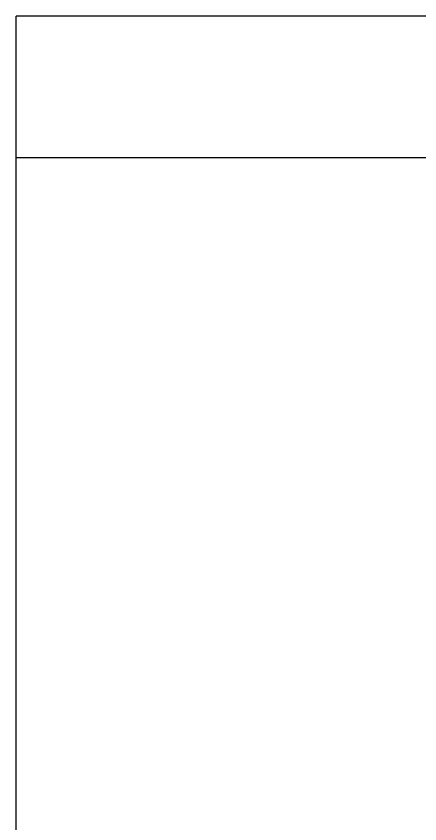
# Model space of a CAD drawing. Header units: millimetres. Extents: x 1118 to 1719, y 155 to 605.
# Drawn here: x 1118.5 to 1261.5, y 319.2 to 605.1 of the extents above; entities that cross this region are included whole.
import ezdxf

# ---------------------------------------------------------------- set-up
doc = ezdxf.new("R2010")
doc.units = ezdxf.units.MM
doc.layers.add('5-PIN文字', color=7, linetype='Continuous')

msp = doc.modelspace()

# ---------------------------------------------------------------- linework, layer by layer
at = {"layer": '5-PIN文字'}
for p, q in [((1118.491, 555.121), (1118.491, 605.121)), ((1120.397, 605.121), (1118.491, 605.121)), ((1719.444, 605.121), (1120.397, 605.121)), ((1118.491, 555.121), (1718.491, 555.121)), ((1118.491, 155.121), (1118.491, 555.121))]:
    msp.add_line(p, q, dxfattribs=at)

doc.saveas('drawing.dxf')
